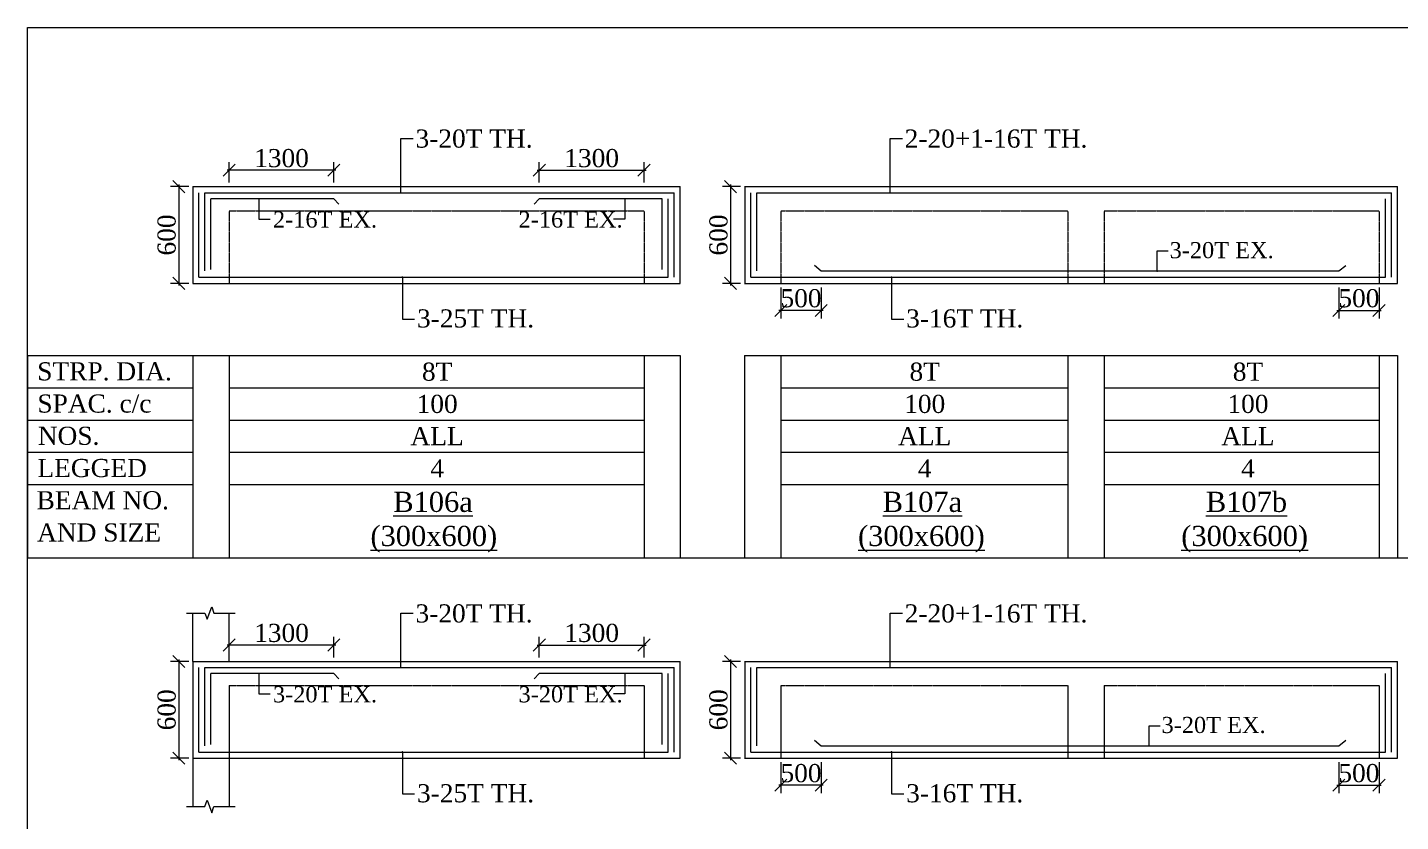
# Model space of a CAD drawing. Header units: millimetres. Extents: x 9781889 to 10654170, y -7832723 to -7608561.
# Drawn here: x 10316143 to 10333188, y -7770074 to -7760218 of the extents above; entities that cross this region are included whole.
import ezdxf
from ezdxf.enums import TextEntityAlignment as Align

# ---------------------------------------------------------------- set-up
doc = ezdxf.new("R2010")
doc.units = ezdxf.units.MM
doc.header["$LTSCALE"] = 10
doc.header["$PDMODE"] = 3
doc.linetypes.add('HIDDEN', pattern=[0.375, 0.25, -0.125])
for name, color, linetype, lineweight in [('S-CUT OUT LINE', 9, 'Continuous', 0), ('S-DIM L.S.', 7, 'Continuous', 0), ('S-L.S.SECTION', 5, 'Continuous', 0), ('S-L.S.SLAB LINE', 252, 'HIDDEN', 0), ('S-L.S.STEEL', 1, 'Continuous', 9), ('S-SECTION MARK', 7, 'Continuous', 0), ('S-SHEET', 251, 'Continuous', 0), ('S-TEXT', 7, 'Continuous', 0), ('S-TEXT L.S. BEAM NO.', 30, 'Continuous', 0), ('S-TEXT. L.S.', 7, 'Continuous', 0)]:
    doc.layers.add(name, color=color, linetype=linetype, lineweight=lineweight)
doc.styles.add('135', font='arial.ttf', dxfattribs={"width": 0.8, "height": 135})
doc.styles.get("Standard").update_dxf_attribs({"font": 'arial.ttf'})
doc.styles.add('TEXT', font='times.ttf')
doc.dimstyles.new('75', dxfattribs={"dimtxt": 135, "dimasz": 90, "dimexe": 0.1, "dimexo": 0.03, "dimgap": 0.09, "dimtad": 1, "dimdec": 0, "dimzin": 0, "dimdsep": 46, "dimtxsty": '135', "dimblk": 'ARCHTICK', "dimcen": 0.09, "dimclrd": 256, "dimclre": 256, "dimclrt": 256, "dimadec": 0, "dimazin": 0, "dimtfac": 1, "dimtdec": 0, "dimtofl": 0, "dimtmove": 1, "dimatfit": 3, "dimldrblk": 'DOTSMALL', "dimfxl": 1, "dimtolj": 1, "dimtzin": 0, "dimlwd": -1, "dimlwe": -1, "dimarcsym": 0})
doc.dimstyles.new('SETU_1', dxfattribs={"dimtxt": 200, "dimasz": 150, "dimexe": 100, "dimexo": 50, "dimgap": 35, "dimtad": 1, "dimdec": 0, "dimzin": 0, "dimdsep": 46, "dimtxsty": 'Standard', "dimblk": 'OBLIQUE', "dimcen": 150, "dimdle": 25, "dimclrd": 256, "dimclre": 7, "dimclrt": 256, "dimadec": 0, "dimazin": 0, "dimtfac": 1, "dimtdec": 0, "dimtofl": 0, "dimtmove": 1, "dimatfit": 3, "dimfxl": 1, "dimtolj": 1, "dimtzin": 0, "dimlwd": -1, "dimlwe": 5, "dimarcsym": 1})

# ---------------------------------------------------------------- blocks, each defined once
blk = doc.blocks.new('_ArchTick')
at = {"color": 0, "linetype": 'ByBlock', "const_width": 0.15}
blk.add_lwpolyline([(-0.5, -0.5), (0.5, 0.5)], dxfattribs=at)
blk = doc.blocks.new('_Oblique')
at = {"color": 0, "linetype": 'ByBlock', "lineweight": -2}
blk.add_line((-0.5, -0.5), (0.5, 0.5), dxfattribs=at)
blk = doc.blocks.new('*D776')
at = {"layer": 'Defpoints', "color": 0, "transparency": 16777216}
for p in [(10318197, -7762194), (10318021, -7763394), (10318197, -7763394)]:
    blk.add_point(p, dxfattribs=at)
at = {"layer": 'S-DIM L.S.', "color": 7, "lineweight": 5, "transparency": 16777216}
for p, q in [((10318147, -7762194), (10317921, -7762194)), ((10318147, -7763394), (10317921, -7763394))]:
    blk.add_line(p, q, dxfattribs=at)
at = {"layer": 'S-DIM L.S.', "transparency": 16777216}
blk.add_line((10318021, -7762169), (10318021, -7763419), dxfattribs=at)
at = {"layer": 'S-DIM L.S.', "transparency": 16777216, "xscale": 150, "yscale": 150, "zscale": 150}
for p, rotation in [((10318021, -7762194), 90), ((10318021, -7763394), 270)]:
    blk.add_blockref('_Oblique', p, dxfattribs=dict(at, rotation=rotation))
at = {"layer": 'S-DIM L.S.', "transparency": 16777216, "insert": (10317872, -7762794), "char_height": 225, "attachment_point": 5, "rotation": 90, "style": 'TEXT'}
blk.add_mtext('\\A1;600', dxfattribs=at)
blk = doc.blocks.new('*D777')
at = {"layer": 'Defpoints', "color": 0, "transparency": 16777216}
for p in [(10323797, -7761990), (10322497, -7762194, 0), (10323797, -7762194, 0)]:
    blk.add_point(p, dxfattribs=at)
at = {"layer": 'S-DIM L.S.', "transparency": 16777216}
blk.add_line((10322472, -7761990), (10323822, -7761990), dxfattribs=at)
at = {"layer": 'S-DIM L.S.', "color": 7, "lineweight": 5, "transparency": 16777216}
for p, q in [((10322497, -7762144), (10322497, -7761890)), ((10323797, -7762144), (10323797, -7761890))]:
    blk.add_line(p, q, dxfattribs=at)
at = {"layer": 'S-DIM L.S.', "transparency": 16777216, "xscale": 150, "yscale": 150, "zscale": 150, "rotation": 180}
blk.add_blockref('_Oblique', (10322497, -7761990), dxfattribs=at)
at = {"layer": 'S-DIM L.S.', "transparency": 16777216, "xscale": 150, "yscale": 150, "zscale": 150}
blk.add_blockref('_Oblique', (10323797, -7761990), dxfattribs=at)
at = {"layer": 'S-DIM L.S.', "transparency": 16777216, "insert": (10323147, -7761841), "char_height": 225, "attachment_point": 5, "style": 'TEXT'}
blk.add_mtext('\\A1;1300', dxfattribs=at)
blk = doc.blocks.new('*D778')
at = {"layer": 'Defpoints', "color": 0, "transparency": 16777216}
for p in [(10318647, -7761990), (10318647, -7762194, 0), (10319947, -7762194, 0)]:
    blk.add_point(p, dxfattribs=at)
at = {"layer": 'S-DIM L.S.', "transparency": 16777216}
blk.add_line((10319972, -7761990), (10318622, -7761990), dxfattribs=at)
at = {"layer": 'S-DIM L.S.', "color": 7, "lineweight": 5, "transparency": 16777216}
for p, q in [((10318647, -7762144), (10318647, -7761890)), ((10319947, -7762144), (10319947, -7761890))]:
    blk.add_line(p, q, dxfattribs=at)
at = {"layer": 'S-DIM L.S.', "transparency": 16777216, "xscale": 150, "yscale": 150, "zscale": 150, "rotation": 180}
blk.add_blockref('_Oblique', (10318647, -7761990), dxfattribs=at)
at = {"layer": 'S-DIM L.S.', "transparency": 16777216, "xscale": 150, "yscale": 150, "zscale": 150}
blk.add_blockref('_Oblique', (10319947, -7761990), dxfattribs=at)
at = {"layer": 'S-DIM L.S.', "transparency": 16777216, "insert": (10319297, -7761841), "char_height": 225, "attachment_point": 5, "style": 'TEXT'}
blk.add_mtext('\\A1;1300', dxfattribs=at)
blk = doc.blocks.new('*D773')
at = {"layer": 'Defpoints', "color": 0, "transparency": 16777216}
for p in [(10325046, -7762194), (10324871, -7763394), (10325046, -7763394)]:
    blk.add_point(p, dxfattribs=at)
at = {"layer": 'S-DIM L.S.', "color": 7, "lineweight": 5, "transparency": 16777216}
for p, q in [((10324996, -7762194), (10324771, -7762194)), ((10324996, -7763394), (10324771, -7763394))]:
    blk.add_line(p, q, dxfattribs=at)
at = {"layer": 'S-DIM L.S.', "transparency": 16777216}
blk.add_line((10324871, -7762169), (10324871, -7763419), dxfattribs=at)
at = {"layer": 'S-DIM L.S.', "transparency": 16777216, "xscale": 150, "yscale": 150, "zscale": 150}
for p, rotation in [((10324871, -7762194), 90), ((10324871, -7763394), 270)]:
    blk.add_blockref('_Oblique', p, dxfattribs=dict(at, rotation=rotation))
at = {"layer": 'S-DIM L.S.', "transparency": 16777216, "insert": (10324722, -7762794), "char_height": 225, "attachment_point": 5, "rotation": 90, "style": 'TEXT'}
blk.add_mtext('\\A1;600', dxfattribs=at)
blk = doc.blocks.new('*D774')
at = {"layer": 'Defpoints', "color": 0, "transparency": 16777216}
for p in [(10325496, -7763394, 0), (10325997, -7763394, 0), (10325496, -7763730)]:
    blk.add_point(p, dxfattribs=at)
at = {"layer": 'S-DIM L.S.', "color": 7, "lineweight": 5, "transparency": 16777216}
for p, q in [((10325496, -7763444), (10325496, -7763830)), ((10325997, -7763444), (10325997, -7763830))]:
    blk.add_line(p, q, dxfattribs=at)
at = {"layer": 'S-DIM L.S.', "transparency": 16777216}
blk.add_line((10326022, -7763730), (10325471, -7763730), dxfattribs=at)
at = {"layer": 'S-DIM L.S.', "transparency": 16777216, "xscale": 150, "yscale": 150, "zscale": 150, "rotation": 180}
blk.add_blockref('_Oblique', (10325496, -7763730), dxfattribs=at)
at = {"layer": 'S-DIM L.S.', "transparency": 16777216, "xscale": 150, "yscale": 150, "zscale": 150}
blk.add_blockref('_Oblique', (10325997, -7763730), dxfattribs=at)
at = {"layer": 'S-DIM L.S.', "transparency": 16777216, "insert": (10325746, -7763580), "char_height": 225, "attachment_point": 5, "style": 'TEXT'}
blk.add_mtext('\\A1;500', dxfattribs=at)
blk = doc.blocks.new('*D775')
at = {"layer": 'Defpoints', "color": 0, "transparency": 16777216}
for p in [(10332421, -7763394, 0), (10332921, -7763394, 0), (10332921, -7763730)]:
    blk.add_point(p, dxfattribs=at)
at = {"layer": 'S-DIM L.S.', "color": 7, "lineweight": 5, "transparency": 16777216}
for p, q in [((10332421, -7763444), (10332421, -7763830)), ((10332921, -7763444), (10332921, -7763830))]:
    blk.add_line(p, q, dxfattribs=at)
at = {"layer": 'S-DIM L.S.', "transparency": 16777216}
blk.add_line((10332396, -7763730), (10332946, -7763730), dxfattribs=at)
at = {"layer": 'S-DIM L.S.', "transparency": 16777216, "xscale": 150, "yscale": 150, "zscale": 150, "rotation": 180}
blk.add_blockref('_Oblique', (10332421, -7763730), dxfattribs=at)
at = {"layer": 'S-DIM L.S.', "transparency": 16777216, "xscale": 150, "yscale": 150, "zscale": 150}
blk.add_blockref('_Oblique', (10332921, -7763730), dxfattribs=at)
at = {"layer": 'S-DIM L.S.', "transparency": 16777216, "insert": (10332671, -7763580), "char_height": 225, "attachment_point": 5, "style": 'TEXT'}
blk.add_mtext('\\A1;500', dxfattribs=at)
blk = doc.blocks.new('*D784')
at = {"layer": 'Defpoints', "color": 0, "transparency": 16777216}
for p in [(10318197, -7768087), (10318021, -7769287), (10318197, -7769287)]:
    blk.add_point(p, dxfattribs=at)
at = {"layer": 'S-DIM L.S.', "color": 7, "lineweight": 5, "transparency": 16777216}
for p, q in [((10318147, -7768087), (10317921, -7768087)), ((10318147, -7769287), (10317921, -7769287))]:
    blk.add_line(p, q, dxfattribs=at)
at = {"layer": 'S-DIM L.S.', "transparency": 16777216}
blk.add_line((10318021, -7768062), (10318021, -7769312), dxfattribs=at)
at = {"layer": 'S-DIM L.S.', "transparency": 16777216, "xscale": 150, "yscale": 150, "zscale": 150}
for p, rotation in [((10318021, -7768087), 90), ((10318021, -7769287), 270)]:
    blk.add_blockref('_Oblique', p, dxfattribs=dict(at, rotation=rotation))
at = {"layer": 'S-DIM L.S.', "transparency": 16777216, "insert": (10317872, -7768687), "char_height": 225, "attachment_point": 5, "rotation": 90, "style": 'TEXT'}
blk.add_mtext('\\A1;600', dxfattribs=at)
blk = doc.blocks.new('*D785')
at = {"layer": 'Defpoints', "color": 0, "transparency": 16777216}
for p in [(10323797, -7767883), (10322497, -7768087, 0), (10323797, -7768087, 0)]:
    blk.add_point(p, dxfattribs=at)
at = {"layer": 'S-DIM L.S.', "color": 7, "lineweight": 5, "transparency": 16777216}
for p, q in [((10322497, -7768037), (10322497, -7767783)), ((10323797, -7768037), (10323797, -7767783))]:
    blk.add_line(p, q, dxfattribs=at)
at = {"layer": 'S-DIM L.S.', "transparency": 16777216}
blk.add_line((10322472, -7767883), (10323822, -7767883), dxfattribs=at)
at = {"layer": 'S-DIM L.S.', "transparency": 16777216, "xscale": 150, "yscale": 150, "zscale": 150, "rotation": 180}
blk.add_blockref('_Oblique', (10322497, -7767883), dxfattribs=at)
at = {"layer": 'S-DIM L.S.', "transparency": 16777216, "xscale": 150, "yscale": 150, "zscale": 150}
blk.add_blockref('_Oblique', (10323797, -7767883), dxfattribs=at)
at = {"layer": 'S-DIM L.S.', "transparency": 16777216, "insert": (10323147, -7767734), "char_height": 225, "attachment_point": 5, "style": 'TEXT'}
blk.add_mtext('\\A1;1300', dxfattribs=at)
blk = doc.blocks.new('*D786')
at = {"layer": 'Defpoints', "color": 0, "transparency": 16777216}
for p in [(10318647, -7767883), (10318647, -7768087, 0), (10319947, -7768087, 0)]:
    blk.add_point(p, dxfattribs=at)
at = {"layer": 'S-DIM L.S.', "color": 7, "lineweight": 5, "transparency": 16777216}
for p, q in [((10318647, -7768037), (10318647, -7767783)), ((10319947, -7768037), (10319947, -7767783))]:
    blk.add_line(p, q, dxfattribs=at)
at = {"layer": 'S-DIM L.S.', "transparency": 16777216}
blk.add_line((10319972, -7767883), (10318622, -7767883), dxfattribs=at)
at = {"layer": 'S-DIM L.S.', "transparency": 16777216, "xscale": 150, "yscale": 150, "zscale": 150, "rotation": 180}
blk.add_blockref('_Oblique', (10318647, -7767883), dxfattribs=at)
at = {"layer": 'S-DIM L.S.', "transparency": 16777216, "xscale": 150, "yscale": 150, "zscale": 150}
blk.add_blockref('_Oblique', (10319947, -7767883), dxfattribs=at)
at = {"layer": 'S-DIM L.S.', "transparency": 16777216, "insert": (10319297, -7767734), "char_height": 225, "attachment_point": 5, "style": 'TEXT'}
blk.add_mtext('\\A1;1300', dxfattribs=at)
blk = doc.blocks.new('*D787')
at = {"layer": 'Defpoints', "color": 0, "transparency": 16777216}
for p in [(10325046, -7768087), (10324871, -7769287), (10325046, -7769287)]:
    blk.add_point(p, dxfattribs=at)
at = {"layer": 'S-DIM L.S.', "color": 7, "lineweight": 5, "transparency": 16777216}
for p, q in [((10324996, -7768087), (10324771, -7768087)), ((10324996, -7769287), (10324771, -7769287))]:
    blk.add_line(p, q, dxfattribs=at)
at = {"layer": 'S-DIM L.S.', "transparency": 16777216}
blk.add_line((10324871, -7768062), (10324871, -7769312), dxfattribs=at)
at = {"layer": 'S-DIM L.S.', "transparency": 16777216, "xscale": 150, "yscale": 150, "zscale": 150}
for p, rotation in [((10324871, -7768087), 90), ((10324871, -7769287), 270)]:
    blk.add_blockref('_Oblique', p, dxfattribs=dict(at, rotation=rotation))
at = {"layer": 'S-DIM L.S.', "transparency": 16777216, "insert": (10324722, -7768687), "char_height": 225, "attachment_point": 5, "rotation": 90, "style": 'TEXT'}
blk.add_mtext('\\A1;600', dxfattribs=at)
blk = doc.blocks.new('*D788')
at = {"layer": 'Defpoints', "color": 0, "transparency": 16777216}
for p in [(10325496, -7769287, 0), (10325997, -7769287, 0), (10325496, -7769623)]:
    blk.add_point(p, dxfattribs=at)
at = {"layer": 'S-DIM L.S.', "color": 7, "lineweight": 5, "transparency": 16777216}
for p, q in [((10325496, -7769337), (10325496, -7769723)), ((10325997, -7769337), (10325997, -7769723))]:
    blk.add_line(p, q, dxfattribs=at)
at = {"layer": 'S-DIM L.S.', "transparency": 16777216}
blk.add_line((10326022, -7769623), (10325471, -7769623), dxfattribs=at)
at = {"layer": 'S-DIM L.S.', "transparency": 16777216, "xscale": 150, "yscale": 150, "zscale": 150, "rotation": 180}
blk.add_blockref('_Oblique', (10325496, -7769623), dxfattribs=at)
at = {"layer": 'S-DIM L.S.', "transparency": 16777216, "xscale": 150, "yscale": 150, "zscale": 150}
blk.add_blockref('_Oblique', (10325997, -7769623), dxfattribs=at)
at = {"layer": 'S-DIM L.S.', "transparency": 16777216, "insert": (10325746, -7769474), "char_height": 225, "attachment_point": 5, "style": 'TEXT'}
blk.add_mtext('\\A1;500', dxfattribs=at)
blk = doc.blocks.new('*D783')
at = {"layer": 'Defpoints', "color": 0, "transparency": 16777216}
for p in [(10332421, -7769287, 0), (10332921, -7769287, 0), (10332921, -7769623)]:
    blk.add_point(p, dxfattribs=at)
at = {"layer": 'S-DIM L.S.', "color": 7, "lineweight": 5, "transparency": 16777216}
for p, q in [((10332421, -7769337), (10332421, -7769723)), ((10332921, -7769337), (10332921, -7769723))]:
    blk.add_line(p, q, dxfattribs=at)
at = {"layer": 'S-DIM L.S.', "transparency": 16777216}
blk.add_line((10332396, -7769623), (10332946, -7769623), dxfattribs=at)
at = {"layer": 'S-DIM L.S.', "transparency": 16777216, "xscale": 150, "yscale": 150, "zscale": 150, "rotation": 180}
blk.add_blockref('_Oblique', (10332421, -7769623), dxfattribs=at)
at = {"layer": 'S-DIM L.S.', "transparency": 16777216, "xscale": 150, "yscale": 150, "zscale": 150}
blk.add_blockref('_Oblique', (10332921, -7769623), dxfattribs=at)
at = {"layer": 'S-DIM L.S.', "transparency": 16777216, "insert": (10332671, -7769474), "char_height": 225, "attachment_point": 5, "style": 'TEXT'}
blk.add_mtext('\\A1;500', dxfattribs=at)

msp = doc.modelspace()

# ---------------------------------------------------------------- linework, layer by layer
at = {"layer": 'S-CUT OUT LINE', "color": 5, "elevation": 0}
for points in [[(10318118.3, -7767486.9), (10318346.9, -7767486.9), (10318374.9, -7767563.8), (10318430.9, -7767410.1), (10318458.8, -7767486.9), (10318721.6, -7767486.9)], [(10318118.3, -7769886.9), (10318346.9, -7769886.9), (10318374.9, -7769810.1), (10318430.9, -7769963.8), (10318458.8, -7769886.9), (10318721.6, -7769886.9)]]:
    msp.add_lwpolyline(points, dxfattribs=at)
at = {"layer": 'S-L.S.SECTION'}
for p, q in [((10318196.6, -7762193.8, 0), (10324247.1, -7762193.8, 0)), ((10318196.6, -7762193.8, 0), (10318196.6, -7763393.8, 0)), ((10324247.1, -7763393.8, 0), (10324247.1, -7762193.8, 0)), ((10325046.3, -7762193.8, 0), (10333151.3, -7762193.8, 0)), ((10325046.4, -7762193.8, 0), (10325046.4, -7763393.8, 0)), ((10333151.3, -7763393.8, 0), (10333151.3, -7762193.8, 0)), ((10318196.6, -7763393.8, 0), (10324247.1, -7763393.8, 0)), ((10325046.3, -7763393.8, 0), (10333151.3, -7763393.8, 0)), ((10318196.6, -7768086.9, 0), (10318196.6, -7767486.9, 0)), ((10318646.6, -7768086.9, 0), (10318646.6, -7767486.9, 0)), ((10318196.6, -7768086.9, 0), (10324247.1, -7768086.9, 0)), ((10318196.6, -7768086.9, 0), (10318196.6, -7769286.9, 0)), ((10324247.1, -7769286.9, 0), (10324247.1, -7768086.9, 0)), ((10325046.3, -7768086.9, 0), (10333151.3, -7768086.9, 0)), ((10325046.4, -7768086.9, 0), (10325046.4, -7769286.9, 0)), ((10333151.3, -7769286.9, 0), (10333151.3, -7768086.9, 0)), ((10318196.6, -7769286.9, 0), (10324247.1, -7769286.9, 0)), ((10318196.6, -7769286.9, 0), (10318196.6, -7769886.9, 0)), ((10318646.6, -7769286.9, 0), (10318646.6, -7769886.9, 0)), ((10325046.3, -7769286.9, 0), (10333151.3, -7769286.9, 0))]:
    msp.add_line(p, q, dxfattribs=at)
at = {"layer": 'S-L.S.SLAB LINE', "ltscale": 0.3}
for p, q in [((10318196.6, -7762493.8, 0), (10318196.6, -7762493.8, 0)), ((10318646.6, -7762493.8, 0), (10323797.1, -7762493.8, 0)), ((10318646.6, -7762493.8, 0), (10318646.6, -7763393.8, 0)), ((10323797.1, -7762493.8, 0), (10323797.1, -7763393.8, 0)), ((10325046.3, -7762493.8, 0), (10325046.4, -7762493.8, 0)), ((10325496.4, -7762493.8, 0), (10329058.5, -7762493.8, 0)), ((10325496.4, -7762493.8, 0), (10325496.4, -7763393.8, 0)), ((10329058.5, -7762493.8, 0), (10329058.5, -7763393.8, 0)), ((10329508.5, -7762493.8, 0), (10332921.3, -7762493.8, 0)), ((10329508.5, -7762493.8, 0), (10329508.5, -7763393.8, 0)), ((10332921.3, -7762493.8, 0), (10332921.3, -7763393.8, 0)), ((10318196.6, -7768386.9, 0), (10318196.6, -7768386.9, 0)), ((10318646.6, -7768386.9, 0), (10323797.1, -7768386.9, 0)), ((10318646.6, -7768386.9, 0), (10318646.6, -7769286.9, 0)), ((10323797.1, -7768386.9, 0), (10323797.1, -7769286.9, 0)), ((10325046.3, -7768386.9, 0), (10325046.4, -7768386.9, 0)), ((10325496.4, -7768386.9, 0), (10329058.5, -7768386.9, 0)), ((10325496.4, -7768386.9, 0), (10325496.4, -7769286.9, 0)), ((10329058.5, -7768386.9, 0), (10329058.5, -7769286.9, 0)), ((10329508.5, -7768386.9, 0), (10332921.3, -7768386.9, 0)), ((10329508.5, -7768386.9, 0), (10329508.5, -7769286.9, 0)), ((10332921.3, -7768386.9, 0), (10332921.3, -7769286.9, 0))]:
    msp.add_line(p, q, dxfattribs=at)
at = {"layer": 'S-L.S.STEEL'}
for p, q in [((10318271.6, -7763318.8, 0), (10318271.6, -7762268.8, 0)), ((10318346.6, -7762268.8, 0), (10324172.1, -7762268.8, 0)), ((10318346.6, -7763239.1, 0), (10318346.6, -7762268.8, 0)), ((10319946.7, -7762343.8, 0), (10318421.6, -7762343.8, 0)), ((10318421.6, -7763222.6, 0), (10318421.6, -7762343.8, 0)), ((10319946.7, -7762343.8, 0), (10320009.9, -7762410.6, 0)), ((10324022.1, -7763222.6, 0), (10324022.1, -7762343.8, 0)), ((10324097.1, -7763318.8, 0), (10324097.1, -7762343.8, 0)), ((10324172.1, -7763318.8, 0), (10324172.1, -7762268.8, 0)), ((10325121.3, -7763318.8, 0), (10325121.3, -7762268.8, 0)), ((10325196.3, -7762268.8, 0), (10333076.3, -7762268.8, 0)), ((10325196.3, -7763239.1, 0), (10325196.3, -7762268.8, 0)), ((10333001.3, -7763318.8, 0), (10333001.3, -7762343.8, 0)), ((10333076.3, -7763318.8, 0), (10333076.3, -7762268.8, 0)), ((10318271.6, -7763318.8, 0), (10324097.1, -7763318.8, 0)), ((10325121.3, -7763318.8, 0), (10333001.3, -7763318.8, 0)), ((10318271.6, -7769211.9, 0), (10318271.6, -7768161.9, 0)), ((10318346.6, -7768161.9, 0), (10324172.1, -7768161.9, 0)), ((10318346.6, -7769132.3, 0), (10318346.6, -7768161.9, 0)), ((10324172.1, -7769211.9, 0), (10324172.1, -7768161.9, 0)), ((10325121.3, -7769211.9, 0), (10325121.3, -7768161.9, 0)), ((10325196.3, -7768161.9, 0), (10333076.3, -7768161.9, 0)), ((10325196.3, -7769132.3, 0), (10325196.3, -7768161.9, 0)), ((10333076.3, -7769211.9, 0), (10333076.3, -7768161.9, 0)), ((10319946.7, -7768236.9, 0), (10318421.6, -7768236.9, 0)), ((10318421.6, -7769115.7, 0), (10318421.6, -7768236.9, 0)), ((10319946.7, -7768236.9, 0), (10320009.9, -7768303.8, 0)), ((10324022.1, -7769115.7, 0), (10324022.1, -7768236.9, 0)), ((10324097.1, -7769211.9, 0), (10324097.1, -7768236.9, 0)), ((10333001.3, -7769211.9, 0), (10333001.3, -7768236.9, 0)), ((10318271.6, -7769211.9, 0), (10324097.1, -7769211.9, 0)), ((10325121.3, -7769211.9, 0), (10333001.3, -7769211.9, 0))]:
    msp.add_line(p, q, dxfattribs=at)
at = {"layer": 'S-L.S.STEEL', "elevation": 0}
for points in [[(10332510, -7763175.5), (10332420.5, -7763243.8), (10325996.5, -7763243.8), (10325914.5, -7763173)], [(10332510, -7769068.7), (10332420.5, -7769136.9), (10325996.5, -7769136.9), (10325914.5, -7769066.2)]]:
    msp.add_lwpolyline(points, dxfattribs=at)
at = {"layer": 'S-L.S.STEEL'}
for points in [[(10324022.1, -7762343.8, 0), (10322497.1, -7762343.8, 0), (10322433.9, -7762410.6, 0)], [(10324022.1, -7768236.9, 0), (10322497.1, -7768236.9, 0), (10322433.9, -7768303.8, 0)]]:
    msp.add_polyline3d(points, dxfattribs=at)
at = {"layer": 'S-SHEET'}
for p, q in [((10316143.4, -7764290.3, 0), (10318196.6, -7764290.3, 0)), ((10316143.4, -7764290.3), (10316143.4, -7766799.5)), ((10318196.6, -7764290.3, 0), (10324247.1, -7764290.3, 0)), ((10318196.6, -7764290.3, 0), (10318196.6, -7766799.5, 0)), ((10318646.6, -7764290.3, 0), (10318646.6, -7766799.5, 0)), ((10323797.1, -7764290.3, 0), (10323797.1, -7766799.5, 0)), ((10324247.1, -7764290.3, 0), (10324247.1, -7766799.5, 0)), ((10325046.3, -7764290.3, 0), (10333151.3, -7764290.3, 0)), ((10325046.3, -7764290.3), (10325046.3, -7766799.5)), ((10325496.3, -7764290.3, 0), (10325496.3, -7766799.5, 0)), ((10329058.5, -7764290.3, 0), (10329058.5, -7766799.5, 0)), ((10329508.5, -7764290.3, 0), (10329508.5, -7766799.5, 0)), ((10332921.3, -7764290.3, 0), (10332921.3, -7766799.5, 0)), ((10333151.3, -7764290.3, 0), (10333151.3, -7766799.5, 0)), ((10316143.4, -7764690.3, 0), (10318196.6, -7764690.3, 0)), ((10318646.6, -7764690.3, 0), (10323797.1, -7764690.3, 0)), ((10325496.3, -7764690.3, 0), (10329058.5, -7764690.3, 0)), ((10329508.5, -7764690.3, 0), (10332921.3, -7764690.3, 0)), ((10316143.4, -7765090.3, 0), (10318196.6, -7765090.3, 0)), ((10318646.6, -7765090.3, 0), (10323797.1, -7765090.3, 0)), ((10325496.3, -7765090.3, 0), (10329058.5, -7765090.3, 0)), ((10329508.5, -7765090.3, 0), (10332921.3, -7765090.3, 0)), ((10316143.4, -7765490.3, 0), (10318196.6, -7765490.3, 0)), ((10318646.6, -7765490.3, 0), (10323797.1, -7765490.3, 0)), ((10325496.3, -7765490.3, 0), (10329058.5, -7765490.3, 0)), ((10329508.5, -7765490.3, 0), (10332921.3, -7765490.3, 0)), ((10316143.4, -7765890.3, 0), (10318196.6, -7765890.3, 0)), ((10318646.6, -7765890.3, 0), (10323797.1, -7765890.3, 0)), ((10325496.3, -7765890.3, 0), (10329058.5, -7765890.3, 0)), ((10329508.5, -7765890.3, 0), (10332921.3, -7765890.3, 0)), ((10316143.4, -7766799.5), (10367477.6, -7766799.5)), ((10316143.4, -7766799.5, 0), (10318196.6, -7766799.5, 0)), ((10318196.6, -7766799.5, 0), (10324247.1, -7766799.5, 0)), ((10325046.3, -7766799.5, 0), (10333151.3, -7766799.5, 0))]:
    msp.add_line(p, q, dxfattribs=at)
msp.add_lwpolyline([(10316143.4, -7760218.1), (10367477.6, -7760218.1), (10367477.6, -7801877.7), (10316143.4, -7801877.7)], close=True, dxfattribs=at)

# ---------------------------------------------------------------- texts
at = {"layer": 'S-TEXT', "style": 'TEXT'}
for s, p in [('STRP. DIA.', (10317100.3, -7764598.3, 0)), ('SPAC. c/c', (10316974.6, -7764998.3, 0)), ('NOS.', (10316654.1, -7765398.3, 0)), ('LEGGED', (10316946.7, -7765798.3, 0)), ('BEAM NO.', (10317078, -7766198.3, 0)), ('AND SIZE', (10317032.8, -7766598.3, 0))]:
    msp.add_text(s, height=225, dxfattribs=at).set_placement(p, align=Align.CENTER)
at = {"layer": 'S-TEXT', "linetype": 'ByBlock', "style": 'TEXT'}
for s, p in [('8T', (10321229.1, -7764490.3, 0)), ('8T', (10327281.5, -7764490.3, 0)), ('8T', (10331294, -7764490.3, 0)), ('100', (10321229.1, -7764890.3, 0)), ('100', (10327281.5, -7764890.3, 0)), ('100', (10331294, -7764890.3, 0)), ('ALL', (10321229.1, -7765290.3, 0)), ('ALL', (10327281.5, -7765290.3, 0)), ('ALL', (10331294, -7765290.3, 0)), ('4', (10321229.1, -7765690.3, 0)), ('4', (10327281.5, -7765690.3, 0)), ('4', (10331294, -7765690.3, 0))]:
    msp.add_text(s, height=225, dxfattribs=at).set_placement(p, align=Align.MIDDLE_CENTER)
at = {"layer": 'S-TEXT L.S. BEAM NO.', "linetype": 'ByBlock', "style": 'TEXT'}
for s, p in [('%%UB107b', (10330772.3, -7766230.9, 0)), ('%%UB106a', (10320685.1, -7766230.9, 0)), ('%%UB107a', (10326759.9, -7766230.9, 0)), ('%%U(300x600)', (10320401.3, -7766653.9, 0)), ('%%U(300x600)', (10326453.7, -7766653.9, 0)), ('%%U(300x600)', (10330466.2, -7766653.9, 0))]:
    msp.add_text(s, height=250, dxfattribs=at).set_placement(p)
at = {"layer": 'S-TEXT. L.S.', "style": 'TEXT'}
for s, height, p in [('3-20T TH.', 225, (10320960.6, -7761709.5, 0)), ('2-20+1-16T TH.', 225, (10327032.7, -7761709.5, 0)), ('2-16T EX.', 200, (10319191.1, -7762701.3, 0)), ('2-16T EX.', 200, (10322239.4, -7762701.3, 0)), ('3-20T EX.', 200, (10330321.3, -7763081.7, 0)), ('3-25T TH.', 225, (10320978.9, -7763941.6, 0)), ('3-16T TH.', 225, (10327051, -7763941.6, 0)), ('3-20T TH.', 225, (10320960.6, -7767602.7, 0)), ('2-20+1-16T TH.', 225, (10327032.7, -7767602.7, 0)), ('3-20T EX.', 200, (10319191.1, -7768594.5, 0)), ('3-20T EX.', 200, (10322239.4, -7768594.5, 0)), ('3-20T EX.', 200, (10330221.1, -7768974.9, 0)), ('3-25T TH.', 225, (10320978.9, -7769834.8, 0)), ('3-16T TH.', 225, (10327051, -7769834.8, 0))]:
    msp.add_text(s, height=height, dxfattribs=at).set_placement(p)

# ---------------------------------------------------------------- dimensions: what is measured, and where the dimension line sits
at = {"layer": 'S-DIM L.S.'}
for base, p1, p2, picture, middle in [((10318646.7, -7761990, 0), (10319946.7, -7762193.8, 0), (10318646.7, -7762193.8, 0), '*D778', (10319296.7, -7761840.5, 0)), ((10318646.7, -7767883.1, 0), (10319946.7, -7768086.9, 0), (10318646.7, -7768086.9, 0), '*D786', (10319296.7, -7767733.7, 0))]:
    dim = msp.add_linear_dim(base=base, p1=p1, p2=p2, dimstyle='SETU_1', override={"dimtxt": 225, "dimtxsty": 'TEXT'}, dxfattribs=at)
    dim.commit()
    dim.dimension.update_dxf_attribs({"geometry": picture, "text_midpoint": middle})
for base, p1, p2, picture, middle in [((10323797.1, -7761990, 0), (10322497.1, -7762193.8, 0), (10323797.1, -7762193.8, 0), '*D777', (10323147.1, -7761840.5, 0)), ((10323797.1, -7767883.1, 0), (10322497.1, -7768086.9, 0), (10323797.1, -7768086.9, 0), '*D785', (10323147.1, -7767733.7, 0))]:
    dim = msp.add_linear_dim(base=base, p1=p1, p2=p2, angle=180, dimstyle='SETU_1', override={"dimtxt": 225, "dimtxsty": 'TEXT'}, dxfattribs=at)
    dim.commit()
    dim.dimension.update_dxf_attribs({"geometry": picture, "text_midpoint": middle})
at = {"layer": 'S-DIM L.S.', "color": 7}
for base, p1, p2, picture, middle in [((10318021.4, -7763393.8, 0), (10318196.6, -7762193.8, 0), (10318196.6, -7763393.8, 0), '*D776', (10317872, -7762793.8, 0)), ((10324871.2, -7763393.8), (10325046.3, -7762193.8), (10325046.3, -7763393.8), '*D773', (10324721.7, -7762793.8)), ((10318021.4, -7769286.9), (10318196.6, -7768086.9), (10318196.6, -7769286.9), '*D784', (10317872, -7768686.9)), ((10324871.2, -7769286.9, 0), (10325046.3, -7768086.9, 0), (10325046.3, -7769286.9, 0), '*D787', (10324721.7, -7768686.9, 0))]:
    dim = msp.add_linear_dim(base=base, p1=p1, p2=p2, angle=90, dimstyle='SETU_1', override={"dimtxt": 225, "dimlfac": 0.5, "dimtxsty": 'TEXT'}, dxfattribs=at)
    dim.commit()
    dim.dimension.update_dxf_attribs({"geometry": picture, "text_midpoint": middle})
at = {"layer": 'S-DIM L.S.'}
for base, p1, p2, picture, middle in [((10325496.4, -7763729.8, 0), (10325996.5, -7763393.8, 0), (10325496.4, -7763393.8, 0), '*D774', (10325746.4, -7763729.8, 0)), ((10325496.4, -7769623, 0), (10325996.5, -7769286.9, 0), (10325496.4, -7769286.9, 0), '*D788', (10325746.4, -7769623, 0))]:
    dim = msp.add_linear_dim(base=base, p1=p1, p2=p2, dimstyle='SETU_1', override={"dimtxt": 225, "dimtxsty": 'TEXT'}, dxfattribs=at)
    dim.commit()
    dim.dimension.update_dxf_attribs({"geometry": picture, "text_midpoint": middle, "dimtype": 160})
for base, p1, p2, picture, middle in [((10332920.7, -7763729.8, 0), (10332420.5, -7763393.8, 0), (10332920.7, -7763393.8, 0), '*D775', (10332670.6, -7763729.8, 0)), ((10332920.7, -7769623, 0), (10332420.5, -7769286.9, 0), (10332920.7, -7769286.9, 0), '*D783', (10332670.6, -7769623, 0))]:
    dim = msp.add_linear_dim(base=base, p1=p1, p2=p2, angle=180, dimstyle='SETU_1', override={"dimtxt": 225, "dimtxsty": 'TEXT'}, dxfattribs=at)
    dim.commit()
    dim.dimension.update_dxf_attribs({"geometry": picture, "text_midpoint": middle, "dimtype": 160})

# ---------------------------------------------------------------- leaders
at = {"layer": 'S-SECTION MARK'}
for points in [[(10320778.9, -7762268.8, 0), (10320778.9, -7761594.3, 0), (10320931.5, -7761594.3, 0)], [(10326851, -7762268.8, 0), (10326851, -7761594.3, 0), (10327003.6, -7761594.3, 0)], [(10319017.1, -7762343.8, 0), (10319017.1, -7762596.1, 0), (10319156.5, -7762596.1, 0)], [(10323557.5, -7762343.8, 0), (10323557.5, -7762596.1, 0), (10323418.2, -7762596.1, 0)], [(10330167.4, -7763243.8, 0), (10330167.4, -7762991.4, 0), (10330302.7, -7762991.4, 0)], [(10320797.3, -7763314.8, 0), (10320797.3, -7763836.8, 0), (10320949.8, -7763836.8, 0)], [(10326869.3, -7763314.8, 0), (10326869.3, -7763836.8, 0), (10327021.9, -7763836.8, 0)], [(10320778.9, -7768161.9, 0), (10320778.9, -7767487.5, 0), (10320931.5, -7767487.5, 0)], [(10326851, -7768161.9, 0), (10326851, -7767487.5, 0), (10327003.6, -7767487.5, 0)], [(10319017.1, -7768236.9, 0), (10319017.1, -7768489.3, 0), (10319156.5, -7768489.3, 0)], [(10323557.5, -7768236.9, 0), (10323557.5, -7768489.3, 0), (10323418.2, -7768489.3, 0)], [(10330067.2, -7769136.9, 0), (10330067.2, -7768884.6, 0), (10330202.5, -7768884.6, 0)], [(10320797.3, -7769208, 0), (10320797.3, -7769730, 0), (10320949.8, -7769730, 0)], [(10326869.3, -7769208, 0), (10326869.3, -7769730, 0), (10327021.9, -7769730, 0)]]:
    msp.add_leader(points, dimstyle='75', override={"dimasz": 75}, dxfattribs=at)

doc.saveas('drawing.dxf')
